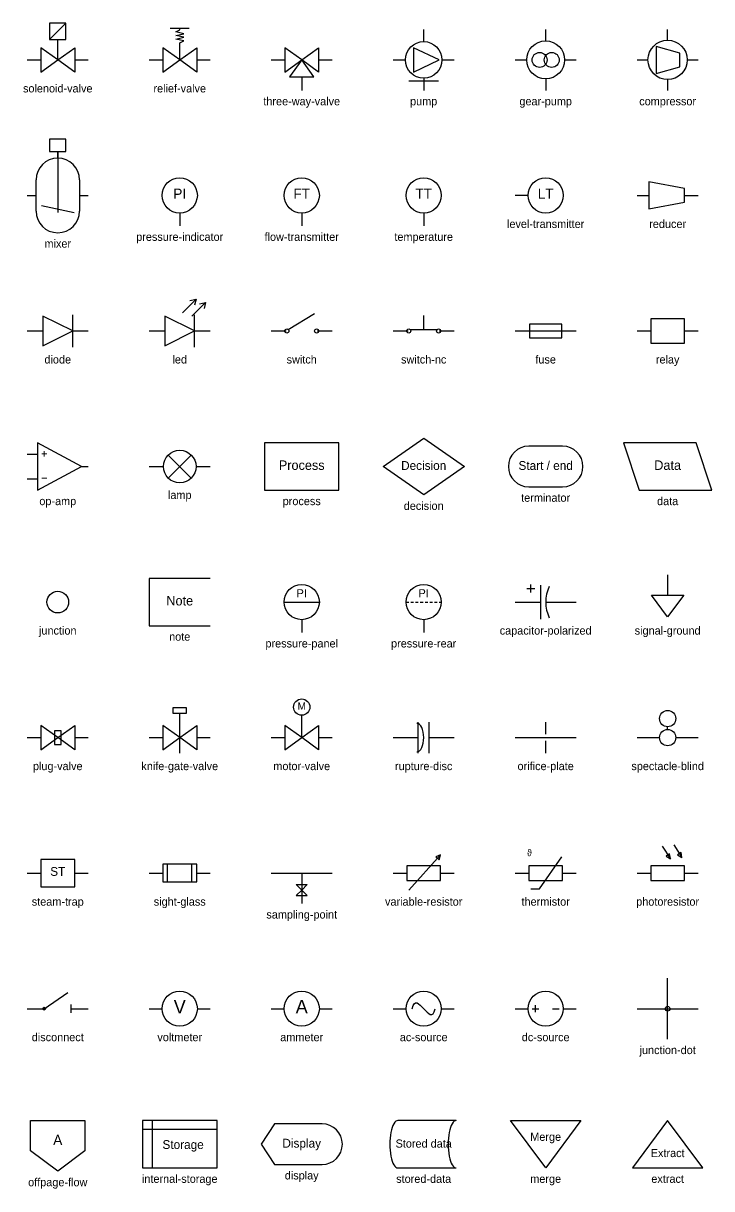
# Model space of a CAD drawing. Header units: millimetres. Extents: x -81 to 2045, y -3666 to 54.
# Drawn here: x 1029 to 2045, y -1666 to 54 of the extents above; entities that cross this region are included whole.
import ezdxf
from ezdxf.enums import TextEntityAlignment as Align

# ---------------------------------------------------------------- set-up
doc = ezdxf.new("R2010")
doc.units = ezdxf.units.MM
doc.linetypes.add('CC_DASH_4_3', pattern=[7, 4, -3])
doc.layers.get('0').update_dxf_attribs({"linetype": 'CONTINUOUS', "true_color": 0x344755})
for name, color, linetype, true_color in [('Electrical', 7, 'CONTINUOUS', 0x6477ba), ('Equipment', 7, 'CONTINUOUS', 0x355463), ('Process', 7, 'CONTINUOUS', 0x147c77)]:
    doc.layers.add(name, color=color, linetype=linetype, true_color=true_color)

# ---------------------------------------------------------------- blocks, each defined once
blk = doc.blocks.new('CC_SOLENOID_VALVE')
at = {"color": 0, "linetype": 'CONTINUOUS'}
for p, q in [((-12, 30), (12, 54)), ((0, 0), (0, 30)), ((-45, 0), (-25, 0)), ((25, 0), (45, 0))]:
    blk.add_line(p, q, dxfattribs=at)
for points in [[(-12, 30), (12, 30), (12, 54), (-12, 54)], [(-25, -18), (0, 0), (-25, 18)], [(25, -18), (0, 0), (25, 18)]]:
    blk.add_lwpolyline(points, close=True, dxfattribs=at)
blk = doc.blocks.new('CC_RELIEF_VALVE')
at = {"color": 0, "linetype": 'CONTINUOUS'}
for p, q in [((-14, 47), (14, 47)), ((0, 0), (0, 23)), ((-45, 0), (-25, 0)), ((25, 0), (45, 0))]:
    blk.add_line(p, q, dxfattribs=at)
blk.add_lwpolyline([(0, 23), (0, 25.4), (6, 28.04), (-6, 30.68), (6, 33.32), (-6, 35.96), (6, 38.6), (-6, 41.24), (0, 44.6), (0, 47)], dxfattribs=at)
for points in [[(-25, -18), (0, 0), (-25, 18)], [(25, -18), (0, 0), (25, 18)]]:
    blk.add_lwpolyline(points, close=True, dxfattribs=at)
blk = doc.blocks.new('CC_THREE_WAY_VALVE')
at = {"color": 0, "linetype": 'CONTINUOUS'}
for p, q in [((-45, 0), (-25, 0)), ((25, 0), (45, 0)), ((0, -25), (0, -45))]:
    blk.add_line(p, q, dxfattribs=at)
for points in [[(-25, -18), (0, 0), (-25, 18)], [(25, -18), (0, 0), (25, 18)], [(-18, -25), (18, -25), (0, 0)]]:
    blk.add_lwpolyline(points, close=True, dxfattribs=at)
blk = doc.blocks.new('CC_PUMP')
at = {"color": 0, "linetype": 'CONTINUOUS'}
for p, q in [((0, 27), (0, 45)), ((-45, 0), (-27, 0)), ((27, 0), (45, 0)), ((-22, -31), (22, -31)), ((0, -27), (0, -45))]:
    blk.add_line(p, q, dxfattribs=at)
blk.add_lwpolyline([(-15, -18), (23, 0), (-15, 18)], close=True, dxfattribs=at)
blk.add_circle((0, 0), 27, dxfattribs=at)
blk = doc.blocks.new('CC_GEAR_PUMP')
at = {"color": 0, "linetype": 'CONTINUOUS'}
for p, q in [((0, 28), (0, 45)), ((-45, 0), (-28, 0)), ((28, 0), (45, 0)), ((0, -28), (0, -45))]:
    blk.add_line(p, q, dxfattribs=at)
for centre, radius in [((0, 0), 28), ((-9, 0), 11), ((9, 0), 11)]:
    blk.add_circle(centre, radius, dxfattribs=at)
blk = doc.blocks.new('CC_COMPRESSOR')
at = {"color": 0, "linetype": 'CONTINUOUS'}
for p, q in [((0, 29), (0, 45)), ((-45, 0), (-29, 0)), ((29, 0), (45, 0)), ((0, -29), (0, -45))]:
    blk.add_line(p, q, dxfattribs=at)
blk.add_lwpolyline([(-17, -20), (18, -10), (18, 10), (-17, 20)], close=True, dxfattribs=at)
blk.add_circle((0, 0), 29, dxfattribs=at)
blk = doc.blocks.new('CC_MIXER')
at = {"color": 0, "linetype": 'CONTINUOUS'}
for p, q in [((0, 55), (0, 65)), ((0, 65), (0, -25)), ((-32, -23), (-32, 23)), ((32, 23), (32, -23)), ((-45, 0), (-32, 0)), ((32, 0), (45, 0)), ((-24, -15), (24, -25))]:
    blk.add_line(p, q, dxfattribs=at)
blk.add_lwpolyline([(-12, 65), (12, 65), (12, 83), (-12, 83)], close=True, dxfattribs=at)
for centre, start, end in [((0, 23), 0, 180), ((0, -23), 180, 360)]:
    blk.add_arc(centre, 32, start, end, dxfattribs=at)
blk = doc.blocks.new('CC_PRESSURE_INDICATOR')
at = {"color": 0, "linetype": 'CONTINUOUS'}
blk.add_line((0, -26), (0, -45), dxfattribs=at)
blk.add_circle((0, 0), 26, dxfattribs=at)
blk.add_text('PI', height=15, dxfattribs=at).set_placement((0, -5), align=Align.CENTER)
blk = doc.blocks.new('CC_FLOW_TRANSMITTER')
at = {"color": 0, "linetype": 'CONTINUOUS'}
blk.add_line((0, -26), (0, -45), dxfattribs=at)
blk.add_circle((0, 0), 26, dxfattribs=at)
blk.add_text('FT', height=15, dxfattribs=at).set_placement((0, -5), align=Align.CENTER)
blk = doc.blocks.new('CC_TEMPERATURE')
at = {"color": 0, "linetype": 'CONTINUOUS'}
blk.add_line((0, -26), (0, -45), dxfattribs=at)
blk.add_circle((0, 0), 26, dxfattribs=at)
blk.add_text('TT', height=15, dxfattribs=at).set_placement((0, -5), align=Align.CENTER)
blk = doc.blocks.new('CC_LEVEL_TRANSMITTER')
at = {"color": 0, "linetype": 'CONTINUOUS'}
blk.add_line((-26, 0), (-45, 0), dxfattribs=at)
blk.add_circle((0, 0), 26, dxfattribs=at)
blk.add_text('LT', height=15, dxfattribs=at).set_placement((0, -5), align=Align.CENTER)
blk = doc.blocks.new('CC_REDUCER')
at = {"color": 0, "linetype": 'CONTINUOUS'}
for p, q in [((-45, 0), (-28, 0)), ((25, 0), (45, 0))]:
    blk.add_line(p, q, dxfattribs=at)
blk.add_lwpolyline([(-28, -20), (25, -10), (25, 10), (-28, 20)], close=True, dxfattribs=at)
blk = doc.blocks.new('CC_DIODE')
at = {"color": 0, "linetype": 'CONTINUOUS'}
for p, q in [((22, -24), (22, 24)), ((-45, 0), (-22, 0)), ((22, 0), (45, 0))]:
    blk.add_line(p, q, dxfattribs=at)
blk.add_lwpolyline([(-22, -22), (22, 0), (-22, 22)], close=True, dxfattribs=at)
blk = doc.blocks.new('CC_LED')
at = {"color": 0, "linetype": 'CONTINUOUS'}
for p, q in [((4, 27), (24, 47)), ((18, 22), (38, 42)), ((22, -24), (22, 24)), ((-45, 0), (-22, 0)), ((22, 0), (45, 0))]:
    blk.add_line(p, q, dxfattribs=at)
for points in [[(15, 45), (24, 47), (22, 38)], [(29, 40), (38, 42), (36, 33)]]:
    blk.add_lwpolyline(points, dxfattribs=at)
blk.add_lwpolyline([(-22, -22), (22, 0), (-22, 22)], close=True, dxfattribs=at)
blk = doc.blocks.new('CC_SWITCH')
at = {"color": 0, "linetype": 'CONTINUOUS'}
for p, q in [((-20, 2), (19, 26)), ((-45, 0), (-23, 0)), ((23, 0), (45, 0))]:
    blk.add_line(p, q, dxfattribs=at)
for centre in [(-22, 0), (22, 0)]:
    blk.add_circle(centre, 3, dxfattribs=at)
blk = doc.blocks.new('CC_SWITCH_NC')
at = {"color": 0, "linetype": 'CONTINUOUS'}
for p, q in [((0, 2), (0, 23)), ((-45, 0), (-23, 0)), ((-20, 2), (21, 2)), ((23, 0), (45, 0))]:
    blk.add_line(p, q, dxfattribs=at)
for centre in [(-22, 0), (22, 0)]:
    blk.add_circle(centre, 3, dxfattribs=at)
blk = doc.blocks.new('CC_FUSE')
at = {"color": 0, "linetype": 'CONTINUOUS'}
blk.add_line((-45, 0), (45, 0), dxfattribs=at)
blk.add_lwpolyline([(-24, -10), (24, -10), (24, 10), (-24, 10)], close=True, dxfattribs=at)
blk = doc.blocks.new('CC_RELAY')
at = {"color": 0, "linetype": 'CONTINUOUS'}
for p, q in [((-45, 0), (-25, 0)), ((25, 0), (45, 0))]:
    blk.add_line(p, q, dxfattribs=at)
blk.add_lwpolyline([(-25, -18), (25, -18), (25, 18), (-25, 18)], close=True, dxfattribs=at)
blk = doc.blocks.new('CC_OP_AMP')
at = {"color": 0, "linetype": 'CONTINUOUS'}
for p, q in [((-45, 18), (-30, 18)), ((35, 0), (45, 0)), ((-45, -18), (-30, -18))]:
    blk.add_line(p, q, dxfattribs=at)
blk.add_lwpolyline([(-30, -35), (35, 0), (-30, 35)], close=True, dxfattribs=at)
for s, p in [('+', (-20, 13)), ('−', (-20, -23))]:
    blk.add_text(s, height=12, dxfattribs=at).set_placement(p, align=Align.CENTER)
blk = doc.blocks.new('CC_LAMP')
at = {"color": 0, "linetype": 'CONTINUOUS'}
for p, q in [((-45, 0), (-24, 0)), ((-17, -17), (17, 17)), ((-17, 17), (17, -17)), ((24, 0), (45, 0))]:
    blk.add_line(p, q, dxfattribs=at)
blk.add_circle((0, 0), 24, dxfattribs=at)
blk = doc.blocks.new('CC_PROCESS')
at = {"color": 0, "linetype": 'CONTINUOUS'}
blk.add_lwpolyline([(-55, -35), (55, -35), (55, 35), (-55, 35)], close=True, dxfattribs=at)
blk.add_text('Process', height=14, dxfattribs=at).set_placement((0, -5), align=Align.CENTER)
blk = doc.blocks.new('CC_DECISION')
at = {"color": 0, "linetype": 'CONTINUOUS'}
blk.add_lwpolyline([(0, 42), (60, 0), (0, -42), (-60, 0)], close=True, dxfattribs=at)
blk.add_text('Decision', height=13, dxfattribs=at).set_placement((0, -5), align=Align.CENTER)
blk = doc.blocks.new('CC_TERMINATOR')
at = {"color": 0, "linetype": 'CONTINUOUS'}
for p, q in [((25, 30), (-25, 30)), ((-25, -30), (25, -30))]:
    blk.add_line(p, q, dxfattribs=at)
for centre, start, end in [((-25, 0), 90, 270), ((25, 0), -90, 90)]:
    blk.add_arc(centre, 30, start, end, dxfattribs=at)
blk.add_text('Start / end', height=13, dxfattribs=at).set_placement((0, -5), align=Align.CENTER)
blk = doc.blocks.new('CC_DATA')
at = {"color": 0, "linetype": 'CONTINUOUS'}
blk.add_lwpolyline([(-42, -35), (65, -35), (42, 35), (-65, 35)], close=True, dxfattribs=at)
blk.add_text('Data', height=14, dxfattribs=at).set_placement((0, -5), align=Align.CENTER)
blk = doc.blocks.new('CC_JUNCTION')
at = {"color": 0, "linetype": 'CONTINUOUS'}
blk.add_circle((0, 0), 16, dxfattribs=at)
blk = doc.blocks.new('CC_NOTE')
at = {"color": 0, "linetype": 'CONTINUOUS'}
blk.add_lwpolyline([(45, 35), (-45, 35), (-45, -35), (45, -35)], dxfattribs=at)
blk.add_text('Note', height=14, dxfattribs=at).set_placement((0, -5), align=Align.CENTER)
blk = doc.blocks.new('CC_PRESSURE_PANEL')
at = {"color": 0, "linetype": 'CONTINUOUS'}
for p, q in [((-26, 0), (26, 0)), ((0, -26), (0, -45))]:
    blk.add_line(p, q, dxfattribs=at)
blk.add_circle((0, 0), 26, dxfattribs=at)
blk.add_text('PI', height=12, dxfattribs=at).set_placement((0, 7), align=Align.CENTER)
blk = doc.blocks.new('CC_PRESSURE_REAR')
at = {"color": 0, "linetype": 'CC_DASH_4_3'}
blk.add_line((-26, 0), (26, 0), dxfattribs=at)
at = {"color": 0, "linetype": 'CONTINUOUS'}
blk.add_line((0, -26), (0, -45), dxfattribs=at)
blk.add_circle((0, 0), 26, dxfattribs=at)
blk.add_text('PI', height=12, dxfattribs=at).set_placement((0, 7), align=Align.CENTER)
blk = doc.blocks.new('CC_CAPACITOR_POLARIZED')
at = {"color": 0, "linetype": 'CONTINUOUS'}
for p, q in [((-28, 20), (-16, 20)), ((-22, 14), (-22, 26)), ((-7, -25), (-7, 25)), ((-45, 0), (-7, 0)), ((0, 0), (45, 0))]:
    blk.add_line(p, q, dxfattribs=at)
blk.add_arc((52, 0), 52, 153.6439, 206.3561, dxfattribs=at)
blk = doc.blocks.new('CC_SIGNAL_GROUND')
at = {"color": 0, "linetype": 'CONTINUOUS'}
blk.add_line((0, 40), (0, 10), dxfattribs=at)
blk.add_lwpolyline([(-24, 10), (24, 10), (0, -22)], close=True, dxfattribs=at)
blk = doc.blocks.new('CC_PLUG_VALVE')
at = {"color": 0, "linetype": 'CONTINUOUS'}
for p, q in [((-45, 0), (-25, 0)), ((25, 0), (45, 0))]:
    blk.add_line(p, q, dxfattribs=at)
for points in [[(-25, -18), (0, 0), (-25, 18)], [(25, -18), (0, 0), (25, 18)], [(-5, -10), (5, -10), (5, 10), (-5, 10)]]:
    blk.add_lwpolyline(points, close=True, dxfattribs=at)
blk = doc.blocks.new('CC_KNIFE_GATE_VALVE')
at = {"color": 0, "linetype": 'CONTINUOUS'}
for p, q in [((0, -23), (0, 36)), ((-45, 0), (-25, 0)), ((25, 0), (45, 0))]:
    blk.add_line(p, q, dxfattribs=at)
for points in [[(-10, 36), (10, 36), (10, 44), (-10, 44)], [(-25, -18), (0, 0), (-25, 18)], [(25, -18), (0, 0), (25, 18)]]:
    blk.add_lwpolyline(points, close=True, dxfattribs=at)
blk = doc.blocks.new('CC_MOTOR_VALVE')
at = {"color": 0, "linetype": 'CONTINUOUS'}
for p, q in [((0, 0), (0, 33)), ((-45, 0), (-25, 0)), ((25, 0), (45, 0))]:
    blk.add_line(p, q, dxfattribs=at)
for points in [[(-25, -18), (0, 0), (-25, 18)], [(25, -18), (0, 0), (25, 18)]]:
    blk.add_lwpolyline(points, close=True, dxfattribs=at)
blk.add_circle((0, 45), 12, dxfattribs=at)
blk.add_text('M', height=11, dxfattribs=at).set_placement((0, 41), align=Align.CENTER)
blk = doc.blocks.new('CC_RUPTURE_DISC')
at = {"color": 0, "linetype": 'CONTINUOUS'}
for p, q in [((-8, -23), (-8, 23)), ((8, -23), (8, 23)), ((-45, 0), (-8, 0)), ((8, 0), (45, 0))]:
    blk.add_line(p, q, dxfattribs=at)
blk.add_ellipse((-10, 0), major_axis=(0, 21), ratio=0.47619, start_param=3.141593, end_param=0, dxfattribs=at)
blk = doc.blocks.new('CC_ORIFICE_PLATE')
at = {"color": 0, "linetype": 'CONTINUOUS'}
for p, q in [((0, 5), (0, 23)), ((-45, 0), (45, 0)), ((0, -23), (0, -5))]:
    blk.add_line(p, q, dxfattribs=at)
blk = doc.blocks.new('CC_SPECTACLE_BLIND')
at = {"color": 0, "linetype": 'CONTINUOUS'}
for p, q in [((-45, 0), (-12, 0)), ((0, 12), (0, 16)), ((12, 0), (45, 0))]:
    blk.add_line(p, q, dxfattribs=at)
for centre in [(0, 28), (0, 0)]:
    blk.add_circle(centre, 12, dxfattribs=at)
blk = doc.blocks.new('CC_STEAM_TRAP')
at = {"color": 0, "linetype": 'CONTINUOUS'}
for p, q in [((-45, 0), (-25, 0)), ((25, 0), (45, 0))]:
    blk.add_line(p, q, dxfattribs=at)
blk.add_lwpolyline([(-25, -20), (25, -20), (25, 20), (-25, 20)], close=True, dxfattribs=at)
blk.add_text('ST', height=13, dxfattribs=at).set_placement((0, -4), align=Align.CENTER)
blk = doc.blocks.new('CC_SIGHT_GLASS')
at = {"color": 0, "linetype": 'CONTINUOUS'}
for p, q in [((-45, 0), (-25, 0)), ((-18, -13), (-18, 13)), ((18, -13), (18, 13)), ((25, 0), (45, 0))]:
    blk.add_line(p, q, dxfattribs=at)
blk.add_lwpolyline([(-25, -13), (25, -13), (25, 13), (-25, 13)], close=True, dxfattribs=at)
blk = doc.blocks.new('CC_SAMPLING_POINT')
at = {"color": 0, "linetype": 'CONTINUOUS'}
for p, q in [((-45, 0), (45, 0)), ((0, 0), (0, -32)), ((0, -33), (0, -45))]:
    blk.add_line(p, q, dxfattribs=at)
for points in [[(-8, -17), (8, -17), (0, -25)], [(-8, -33), (8, -33), (0, -25)]]:
    blk.add_lwpolyline(points, close=True, dxfattribs=at)
blk = doc.blocks.new('CC_VARIABLE_RESISTOR')
at = {"color": 0, "linetype": 'CONTINUOUS'}
for p, q in [((-22, -25), (25, 27)), ((-45, 0), (-25, 0)), ((25, 0), (45, 0))]:
    blk.add_line(p, q, dxfattribs=at)
for points in [[(25, 27), (18, 23.9), (22.6, 19.7)], [(-25, -11), (25, -11), (25, 11), (-25, 11)]]:
    blk.add_lwpolyline(points, close=True, dxfattribs=at)
blk = doc.blocks.new('CC_THERMISTOR')
at = {"color": 0, "linetype": 'CONTINUOUS'}
for p, q in [((-45, 0), (-25, 0)), ((25, 0), (45, 0))]:
    blk.add_line(p, q, dxfattribs=at)
blk.add_lwpolyline([(-22, -23), (-9, -23), (24, 24)], dxfattribs=at)
blk.add_lwpolyline([(-25, -11), (25, -11), (25, 11), (-25, 11)], close=True, dxfattribs=at)
blk.add_text('ϑ', height=10, dxfattribs=at).set_placement((-24, 25), align=Align.CENTER)
blk = doc.blocks.new('CC_PHOTORESISTOR')
at = {"color": 0, "linetype": 'CONTINUOUS'}
for p, q in [((-8, 40), (4, 21)), ((9, 42), (21, 23)), ((-45, 0), (-25, 0)), ((25, 0), (45, 0))]:
    blk.add_line(p, q, dxfattribs=at)
for points in [[(4, 21), (2.9, 28.6), (-2.4, 25.2)], [(21, 23), (19.9, 30.6), (14.6, 27.2)], [(-25, -11), (25, -11), (25, 11), (-25, 11)]]:
    blk.add_lwpolyline(points, close=True, dxfattribs=at)
blk = doc.blocks.new('CC_DISCONNECT')
at = {"color": 0, "linetype": 'CONTINUOUS'}
for p, q in [((-20, 0), (15, 24)), ((-45, 0), (-20, 0)), ((20, -6), (20, 6)), ((20, 0), (45, 0))]:
    blk.add_line(p, q, dxfattribs=at)
blk.add_circle((-20, 0), 2, dxfattribs=at)
blk = doc.blocks.new('CC_VOLTMETER')
at = {"color": 0, "linetype": 'CONTINUOUS'}
for p, q in [((-45, 0), (-26, 0)), ((26, 0), (45, 0))]:
    blk.add_line(p, q, dxfattribs=at)
blk.add_circle((0, 0), 26, dxfattribs=at)
blk.add_text('V', height=20, dxfattribs=at).set_placement((0, -7), align=Align.CENTER)
blk = doc.blocks.new('CC_AMMETER')
at = {"color": 0, "linetype": 'CONTINUOUS'}
for p, q in [((-45, 0), (-26, 0)), ((26, 0), (45, 0))]:
    blk.add_line(p, q, dxfattribs=at)
blk.add_circle((0, 0), 26, dxfattribs=at)
blk.add_text('A', height=20, dxfattribs=at).set_placement((0, -7), align=Align.CENTER)
blk = doc.blocks.new('CC_AC_SOURCE')
at = {"color": 0, "linetype": 'CONTINUOUS'}
for p, q in [((-45, 0), (-26, 0)), ((26, 0), (45, 0))]:
    blk.add_line(p, q, dxfattribs=at)
blk.add_circle((0, 0), 26, dxfattribs=at)
blk.add_open_spline([(-17, 0), (-10, 30), (10, -30), (17, 0)], degree=3, dxfattribs=at)
blk = doc.blocks.new('CC_DC_SOURCE')
at = {"color": 0, "linetype": 'CONTINUOUS'}
for p, q in [((-45, 0), (-26, 0)), ((-20, 0), (-10, 0)), ((-15, -5), (-15, 5)), ((10, 0), (20, 0)), ((26, 0), (45, 0))]:
    blk.add_line(p, q, dxfattribs=at)
blk.add_circle((0, 0), 26, dxfattribs=at)
blk = doc.blocks.new('CC_JUNCTION_DOT')
at = {"color": 0, "linetype": 'CONTINUOUS'}
for p, q in [((0, -45), (0, 45)), ((-45, 0), (45, 0))]:
    blk.add_line(p, q, dxfattribs=at)
blk.add_circle((0, 0), 3.5, dxfattribs=at)
blk = doc.blocks.new('CC_OFFPAGE_FLOW')
at = {"color": 0, "linetype": 'CONTINUOUS'}
blk.add_lwpolyline([(-40, 35), (40, 35), (40, -10), (0, -40), (-40, -10)], close=True, dxfattribs=at)
blk.add_text('A', height=15, dxfattribs=at).set_placement((0, -1), align=Align.CENTER)
blk = doc.blocks.new('CC_INTERNAL_STORAGE')
at = {"color": 0, "linetype": 'CONTINUOUS'}
for p, q in [((-40, -35), (-40, 35)), ((-55, 22), (55, 22))]:
    blk.add_line(p, q, dxfattribs=at)
blk.add_lwpolyline([(-55, -35), (55, -35), (55, 35), (-55, 35)], close=True, dxfattribs=at)
blk.add_text('Storage', height=13, dxfattribs=at).set_placement((5, -7), align=Align.CENTER)
blk = doc.blocks.new('CC_DISPLAY')
at = {"color": 0, "linetype": 'CONTINUOUS'}
for points in [[(30, 30), (-40, 30), (-60, 0), (-40, -30)], [(-40, -30), (30, -30)]]:
    blk.add_lwpolyline(points, dxfattribs=at)
blk.add_arc((30, 0), 30, -90, 90, dxfattribs=at)
blk.add_text('Display', height=13, dxfattribs=at).set_placement((0, -5), align=Align.CENTER)
blk = doc.blocks.new('CC_STORED_DATA')
at = {"color": 0, "linetype": 'CONTINUOUS'}
for p, q in [((48, 35), (-38, 35)), ((-38, -35), (48, -35))]:
    blk.add_line(p, q, dxfattribs=at)
for centre in [(-38, 0), (48, 0)]:
    blk.add_ellipse(centre, major_axis=(0, 35), ratio=0.342857, start_param=0, end_param=3.141593, dxfattribs=at)
blk.add_text('Stored data', height=12, dxfattribs=at).set_placement((0, -5), align=Align.CENTER)
blk = doc.blocks.new('CC_MERGE')
at = {"color": 0, "linetype": 'CONTINUOUS'}
blk.add_lwpolyline([(-52, 35), (52, 35), (0, -35)], close=True, dxfattribs=at)
blk.add_text('Merge', height=12, dxfattribs=at).set_placement((0, 5), align=Align.CENTER)
blk = doc.blocks.new('CC_EXTRACT')
at = {"color": 0, "linetype": 'CONTINUOUS'}
blk.add_lwpolyline([(-52, -35), (52, -35), (0, 35)], close=True, dxfattribs=at)
blk.add_text('Extract', height=12, dxfattribs=at).set_placement((0, -19), align=Align.CENTER)

msp = doc.modelspace()

# ---------------------------------------------------------------- block references
at = {"layer": 'Electrical'}
ref = msp.add_blockref('CC_LED', (1260, -400), dxfattribs=at)
ref.add_attrib('TAG', 'led', dxfattribs={"height": 12}).set_placement((1260, -448), align=Align.CENTER)
ref = msp.add_blockref('CC_DIODE', (1080, -400), dxfattribs=at)
ref.add_attrib('TAG', 'diode', dxfattribs={"height": 12}).set_placement((1080, -448), align=Align.CENTER)
ref = msp.add_blockref('CC_SWITCH', (1440, -400), dxfattribs=at)
ref.add_attrib('TAG', 'switch', dxfattribs={"height": 12}).set_placement((1440, -448), align=Align.CENTER)
ref = msp.add_blockref('CC_SWITCH_NC', (1620, -400), dxfattribs=at)
ref.add_attrib('TAG', 'switch-nc', dxfattribs={"height": 12}).set_placement((1620, -448), align=Align.CENTER)
ref = msp.add_blockref('CC_FUSE', (1800, -400), dxfattribs=at)
ref.add_attrib('TAG', 'fuse', dxfattribs={"height": 12}).set_placement((1800, -448), align=Align.CENTER)
ref = msp.add_blockref('CC_RELAY', (1980, -400), dxfattribs=at)
ref.add_attrib('TAG', 'relay', dxfattribs={"height": 12}).set_placement((1980, -448), align=Align.CENTER)
ref = msp.add_blockref('CC_OP_AMP', (1080, -600), dxfattribs=at)
ref.add_attrib('TAG', 'op-amp', dxfattribs={"height": 12}).set_placement((1080, -657), align=Align.CENTER)
ref = msp.add_blockref('CC_LAMP', (1260, -600), dxfattribs=at)
ref.add_attrib('TAG', 'lamp', dxfattribs={"height": 12}).set_placement((1260, -648), align=Align.CENTER)
ref = msp.add_blockref('CC_SIGNAL_GROUND', (1980, -800), dxfattribs=at)
ref.add_attrib('TAG', 'signal-ground', dxfattribs={"height": 12}).set_placement((1980, -848), align=Align.CENTER)
ref = msp.add_blockref('CC_CAPACITOR_POLARIZED', (1800, -800), dxfattribs=at)
ref.add_attrib('TAG', 'capacitor-polarized', dxfattribs={"height": 12}).set_placement((1800, -848), align=Align.CENTER)
ref = msp.add_blockref('CC_THERMISTOR', (1800, -1200), dxfattribs=at)
ref.add_attrib('TAG', 'thermistor', dxfattribs={"height": 12}).set_placement((1800, -1248), align=Align.CENTER)
ref = msp.add_blockref('CC_PHOTORESISTOR', (1980, -1200), dxfattribs=at)
ref.add_attrib('TAG', 'photoresistor', dxfattribs={"height": 12}).set_placement((1980, -1248), align=Align.CENTER)
ref = msp.add_blockref('CC_VARIABLE_RESISTOR', (1620, -1200), dxfattribs=at)
ref.add_attrib('TAG', 'variable-resistor', dxfattribs={"height": 12}).set_placement((1620, -1248), align=Align.CENTER)
ref = msp.add_blockref('CC_JUNCTION_DOT', (1980, -1400), dxfattribs=at)
ref.add_attrib('TAG', 'junction-dot', dxfattribs={"height": 12}).set_placement((1980, -1467), align=Align.CENTER)
ref = msp.add_blockref('CC_VOLTMETER', (1260, -1400), dxfattribs=at)
ref.add_attrib('TAG', 'voltmeter', dxfattribs={"height": 12}).set_placement((1260, -1448), align=Align.CENTER)
ref = msp.add_blockref('CC_AMMETER', (1440, -1400), dxfattribs=at)
ref.add_attrib('TAG', 'ammeter', dxfattribs={"height": 12}).set_placement((1440, -1448), align=Align.CENTER)
ref = msp.add_blockref('CC_AC_SOURCE', (1620, -1400), dxfattribs=at)
ref.add_attrib('TAG', 'ac-source', dxfattribs={"height": 12}).set_placement((1620, -1448), align=Align.CENTER)
ref = msp.add_blockref('CC_DC_SOURCE', (1800, -1400), dxfattribs=at)
ref.add_attrib('TAG', 'dc-source', dxfattribs={"height": 12}).set_placement((1800, -1448), align=Align.CENTER)
ref = msp.add_blockref('CC_DISCONNECT', (1080, -1400), dxfattribs=at)
ref.add_attrib('TAG', 'disconnect', dxfattribs={"height": 12}).set_placement((1080, -1448), align=Align.CENTER)
at = {"layer": 'Equipment'}
ref = msp.add_blockref('CC_SOLENOID_VALVE', (1080, 0), dxfattribs=at)
ref.add_attrib('TAG', 'solenoid-valve', dxfattribs={"height": 12}).set_placement((1080, -48), align=Align.CENTER)
ref = msp.add_blockref('CC_RELIEF_VALVE', (1260, 0), dxfattribs=at)
ref.add_attrib('TAG', 'relief-valve', dxfattribs={"height": 12}).set_placement((1260, -48), align=Align.CENTER)
ref = msp.add_blockref('CC_PUMP', (1620, 0), dxfattribs=at)
ref.add_attrib('TAG', 'pump', dxfattribs={"height": 12}).set_placement((1620, -67), align=Align.CENTER)
ref = msp.add_blockref('CC_GEAR_PUMP', (1800, 0), dxfattribs=at)
ref.add_attrib('TAG', 'gear-pump', dxfattribs={"height": 12}).set_placement((1800, -67), align=Align.CENTER)
ref = msp.add_blockref('CC_COMPRESSOR', (1980, 0), dxfattribs=at)
ref.add_attrib('TAG', 'compressor', dxfattribs={"height": 12}).set_placement((1980, -67), align=Align.CENTER)
ref = msp.add_blockref('CC_THREE_WAY_VALVE', (1440, 0), dxfattribs=at)
ref.add_attrib('TAG', 'three-way-valve', dxfattribs={"height": 12}).set_placement((1440, -67), align=Align.CENTER)
ref = msp.add_blockref('CC_MIXER', (1080, -200), dxfattribs=at)
ref.add_attrib('TAG', 'mixer', dxfattribs={"height": 12}).set_placement((1080, -277), align=Align.CENTER)
ref = msp.add_blockref('CC_PRESSURE_INDICATOR', (1260, -200), dxfattribs=at)
ref.add_attrib('TAG', 'pressure-indicator', dxfattribs={"height": 12}).set_placement((1260, -267), align=Align.CENTER)
ref = msp.add_blockref('CC_FLOW_TRANSMITTER', (1440, -200), dxfattribs=at)
ref.add_attrib('TAG', 'flow-transmitter', dxfattribs={"height": 12}).set_placement((1440, -267), align=Align.CENTER)
ref = msp.add_blockref('CC_TEMPERATURE', (1620, -200), dxfattribs=at)
ref.add_attrib('TAG', 'temperature', dxfattribs={"height": 12}).set_placement((1620, -267), align=Align.CENTER)
ref = msp.add_blockref('CC_LEVEL_TRANSMITTER', (1800, -200), dxfattribs=at)
ref.add_attrib('TAG', 'level-transmitter', dxfattribs={"height": 12}).set_placement((1800, -248), align=Align.CENTER)
ref = msp.add_blockref('CC_REDUCER', (1980, -200), dxfattribs=at)
ref.add_attrib('TAG', 'reducer', dxfattribs={"height": 12}).set_placement((1980, -248), align=Align.CENTER)
ref = msp.add_blockref('CC_PRESSURE_PANEL', (1440, -800), dxfattribs=at)
ref.add_attrib('TAG', 'pressure-panel', dxfattribs={"height": 12}).set_placement((1440, -867), align=Align.CENTER)
ref = msp.add_blockref('CC_PRESSURE_REAR', (1620, -800), dxfattribs=at)
ref.add_attrib('TAG', 'pressure-rear', dxfattribs={"height": 12}).set_placement((1620, -867), align=Align.CENTER)
ref = msp.add_blockref('CC_MOTOR_VALVE', (1440, -1000), dxfattribs=at)
ref.add_attrib('TAG', 'motor-valve', dxfattribs={"height": 12}).set_placement((1440, -1048), align=Align.CENTER)
ref = msp.add_blockref('CC_KNIFE_GATE_VALVE', (1260, -1000), dxfattribs=at)
ref.add_attrib('TAG', 'knife-gate-valve', dxfattribs={"height": 12}).set_placement((1260, -1048), align=Align.CENTER)
ref = msp.add_blockref('CC_SPECTACLE_BLIND', (1980, -1000), dxfattribs=at)
ref.add_attrib('TAG', 'spectacle-blind', dxfattribs={"height": 12}).set_placement((1980, -1048), align=Align.CENTER)
ref = msp.add_blockref('CC_RUPTURE_DISC', (1620, -1000), dxfattribs=at)
ref.add_attrib('TAG', 'rupture-disc', dxfattribs={"height": 12}).set_placement((1620, -1048), align=Align.CENTER)
ref = msp.add_blockref('CC_ORIFICE_PLATE', (1800, -1000), dxfattribs=at)
ref.add_attrib('TAG', 'orifice-plate', dxfattribs={"height": 12}).set_placement((1800, -1048), align=Align.CENTER)
ref = msp.add_blockref('CC_PLUG_VALVE', (1080, -1000), dxfattribs=at)
ref.add_attrib('TAG', 'plug-valve', dxfattribs={"height": 12}).set_placement((1080, -1048), align=Align.CENTER)
ref = msp.add_blockref('CC_STEAM_TRAP', (1080, -1200), dxfattribs=at)
ref.add_attrib('TAG', 'steam-trap', dxfattribs={"height": 12}).set_placement((1080, -1248), align=Align.CENTER)
ref = msp.add_blockref('CC_SIGHT_GLASS', (1260, -1200), dxfattribs=at)
ref.add_attrib('TAG', 'sight-glass', dxfattribs={"height": 12}).set_placement((1260, -1248), align=Align.CENTER)
ref = msp.add_blockref('CC_SAMPLING_POINT', (1440, -1200), dxfattribs=at)
ref.add_attrib('TAG', 'sampling-point', dxfattribs={"height": 12}).set_placement((1440, -1267), align=Align.CENTER)
at = {"layer": 'Process'}
ref = msp.add_blockref('CC_PROCESS', (1440, -600), dxfattribs=at)
ref.add_attrib('TAG', 'process', dxfattribs={"height": 12}).set_placement((1440, -657), align=Align.CENTER)
ref = msp.add_blockref('CC_DECISION', (1620, -600), dxfattribs=at)
ref.add_attrib('TAG', 'decision', dxfattribs={"height": 12}).set_placement((1620, -664), align=Align.CENTER)
ref = msp.add_blockref('CC_DATA', (1980, -600), dxfattribs=at)
ref.add_attrib('TAG', 'data', dxfattribs={"height": 12}).set_placement((1980, -657), align=Align.CENTER)
ref = msp.add_blockref('CC_TERMINATOR', (1800, -600), dxfattribs=at)
ref.add_attrib('TAG', 'terminator', dxfattribs={"height": 12}).set_placement((1800, -652), align=Align.CENTER)
ref = msp.add_blockref('CC_NOTE', (1260, -800), dxfattribs=at)
ref.add_attrib('TAG', 'note', dxfattribs={"height": 12}).set_placement((1260, -857), align=Align.CENTER)
ref = msp.add_blockref('CC_JUNCTION', (1080, -800), dxfattribs=at)
ref.add_attrib('TAG', 'junction', dxfattribs={"height": 12}).set_placement((1080, -848), align=Align.CENTER)
ref = msp.add_blockref('CC_OFFPAGE_FLOW', (1080, -1600), dxfattribs=at)
ref.add_attrib('TAG', 'offpage-flow', dxfattribs={"height": 12}).set_placement((1080, -1662), align=Align.CENTER)
ref = msp.add_blockref('CC_INTERNAL_STORAGE', (1260, -1600), dxfattribs=at)
ref.add_attrib('TAG', 'internal-storage', dxfattribs={"height": 12}).set_placement((1260, -1657), align=Align.CENTER)
ref = msp.add_blockref('CC_DISPLAY', (1440, -1600), dxfattribs=at)
ref.add_attrib('TAG', 'display', dxfattribs={"height": 12}).set_placement((1440, -1652), align=Align.CENTER)
ref = msp.add_blockref('CC_STORED_DATA', (1620, -1600), dxfattribs=at)
ref.add_attrib('TAG', 'stored-data', dxfattribs={"height": 12}).set_placement((1620, -1657), align=Align.CENTER)
ref = msp.add_blockref('CC_MERGE', (1800, -1600), dxfattribs=at)
ref.add_attrib('TAG', 'merge', dxfattribs={"height": 12}).set_placement((1800, -1657), align=Align.CENTER)
ref = msp.add_blockref('CC_EXTRACT', (1980, -1600), dxfattribs=at)
ref.add_attrib('TAG', 'extract', dxfattribs={"height": 12}).set_placement((1980, -1657), align=Align.CENTER)

doc.saveas('drawing.dxf')
